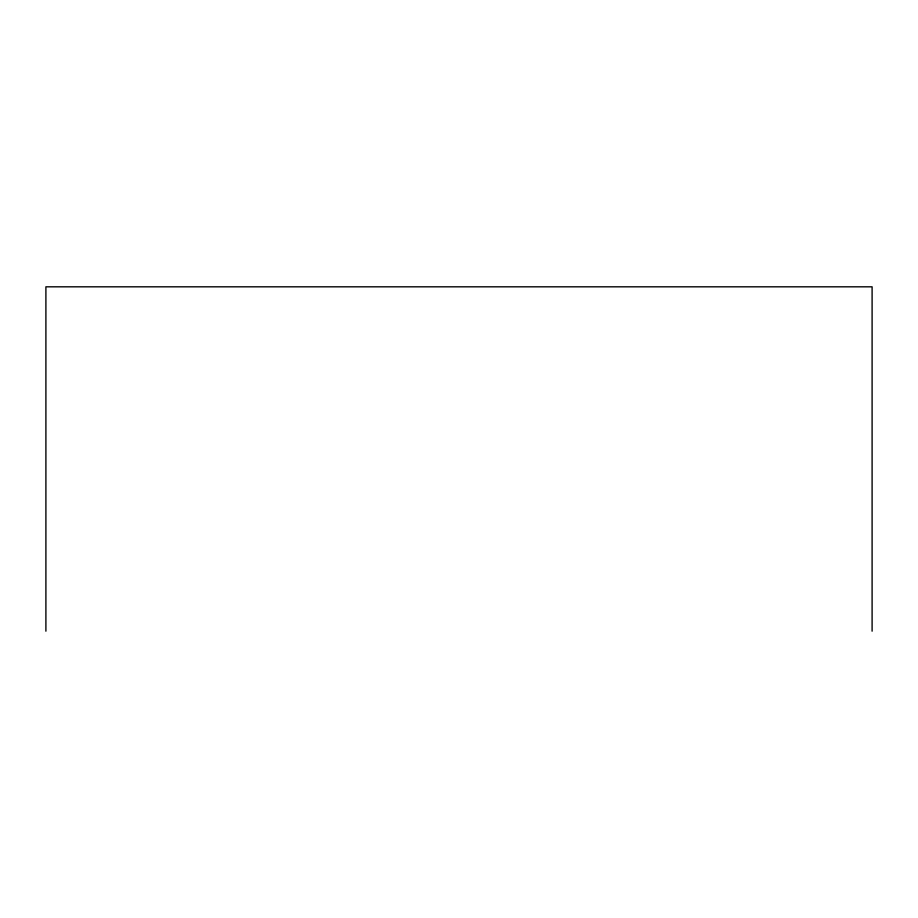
<?xml version="1.0" encoding="UTF-8"?>
<svg xmlns="http://www.w3.org/2000/svg" width="918" height="918" viewBox="0 0 918 918"><rect width="100%" height="100%" fill="white"/><g stroke="black" fill="none" stroke-linecap="round" stroke-linejoin="round"><path stroke-width="1.38" d="M872.1 631.182L872.1 286.818L45.9 286.818L45.9 631.182"/></g></svg>
